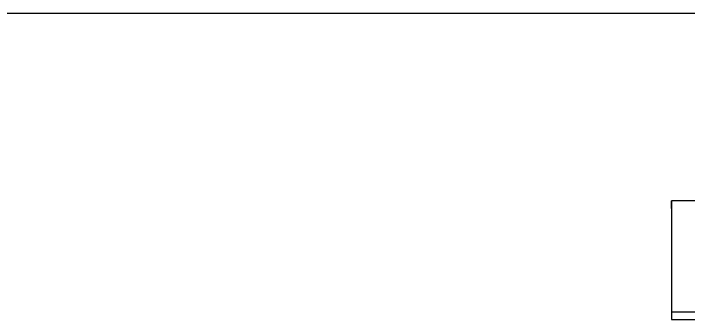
# Model space of a CAD drawing. Header units: millimetres. Extents: x 2642 to 4256, y 821 to 2003.
# Drawn here: x 2871.48 to 2879.64, y 1777.67 to 1781.37 of the extents above; entities that cross this region are included whole.
import ezdxf

# ---------------------------------------------------------------- set-up
doc = ezdxf.new("R2010")
doc.units = ezdxf.units.MM

msp = doc.modelspace()

# ---------------------------------------------------------------- linework, layer by layer
at = {"color": 7, "linetype": 'Continuous', "lineweight": 25}
for p, q in [((2906.2087, 1781.3734), (2869.2087, 1781.3749)), ((2879.4385, 1779.0137), (2879.4385, 1779.1058)), ((2880.4391, 1779.1057), (2879.4385, 1779.1058)), ((2879.4385, 1777.7649), (2879.4385, 1777.6703)), ((2879.4385, 1777.7649), (2879.8873, 1777.7649)), ((2879.4385, 1777.6703), (2879.8873, 1777.6703))]:
    msp.add_line(p, q, dxfattribs=at)
for points, knots in [([(2879.4385, 1779.1058), (2879.4385, 1778.9289), (2879.4385, 1778.5153), (2879.4385, 1778.0381), (2879.4385, 1777.7649)], [0, 0, 0, 0, 0.427525, 1, 1, 1, 1]), ([(2879.4385, 1779.0094), (2879.4385, 1778.8326), (2879.4385, 1778.4195), (2879.4385, 1777.9429), (2879.4385, 1777.6703)], [0, 0, 0, 0, 0.428082, 1, 1, 1, 1])]:
    msp.add_open_spline(points, degree=3, knots=knots, dxfattribs=at)

doc.saveas('drawing.dxf')
